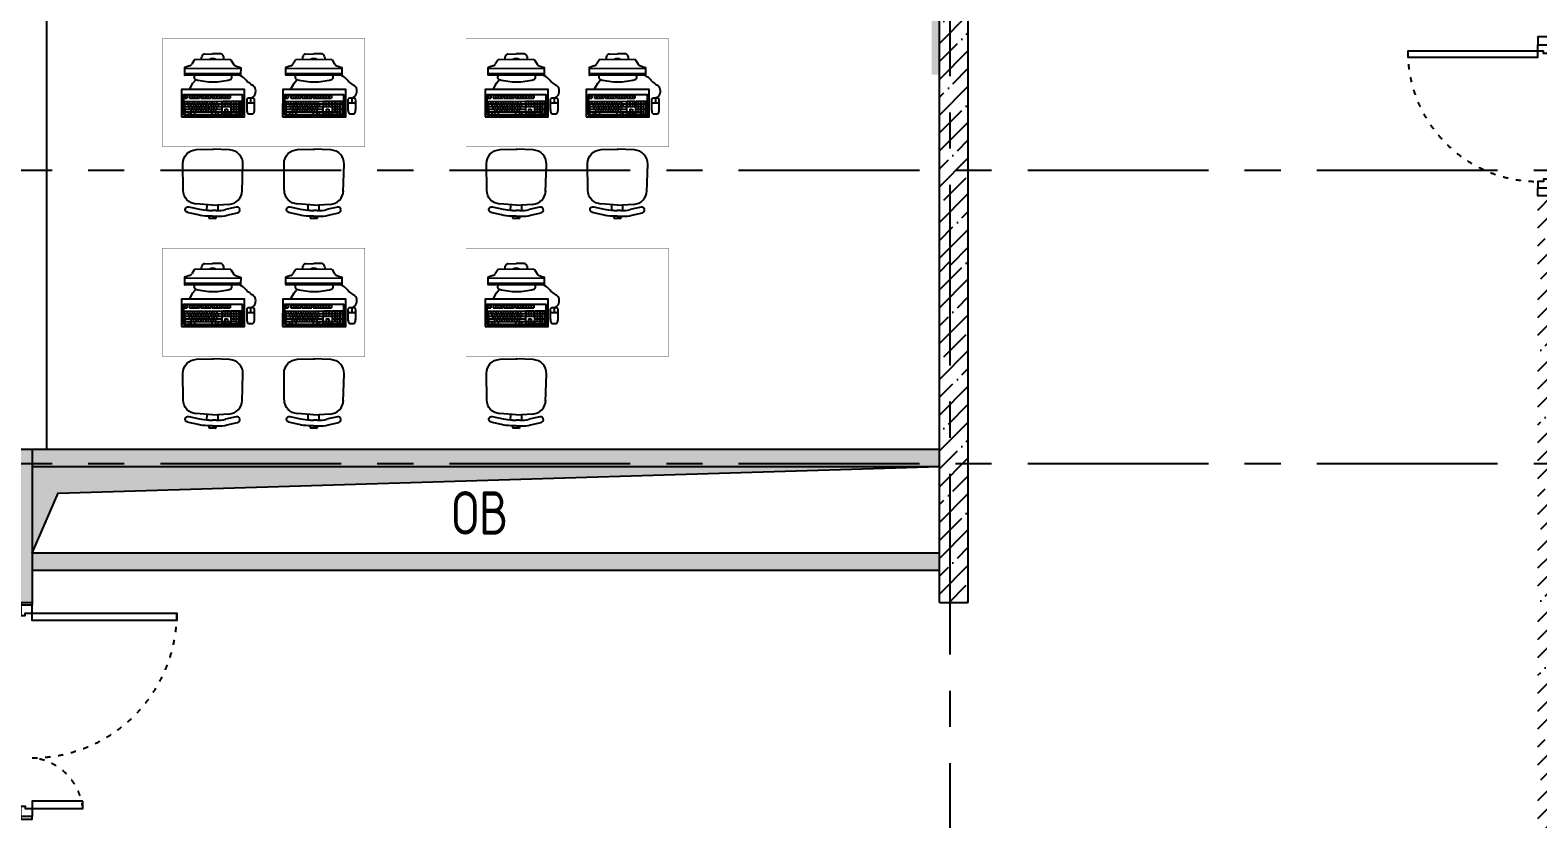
# Model space of a CAD drawing. Header units: millimetres. Extents: x -9318 to 9016603, y 0 to 838141.
# Drawn here: x 70367 to 80797, y 518666 to 524120 of the extents above; entities that cross this region are included whole.
import ezdxf
from ezdxf import colors
from ezdxf.entities.mleader import LeaderData, LeaderLine
from ezdxf.math import Vec2, Vec3

# ---------------------------------------------------------------- set-up
doc = ezdxf.new("R2010")
doc.units = ezdxf.units.MM
doc.linetypes.add('ACAD_ISO03W100', pattern=[30, 12, -18])
doc.linetypes.add('CENTER', pattern=[2, 1.25, -0.25, 0.25, -0.25])
doc.layers.add('ТХ_мебель передв', color=250, linetype='Continuous', lineweight=13)
doc.styles.add('ICOCPEUR', font='isocpeur.ttf')
doc.styles.add('ISOCPEUR', font='isocpeur.ttf', dxfattribs={"width": 0.7})
pattern_1 = [(45, (-887755.71, 621612.85), (-123.743687, 123.743687), []), (45, (-887631.97, 621612.85), (-123.743687, 123.743687), [218.75, -43.75, 0, -43.75])]
pattern_2 = [(50, (-131178.52, 456407.27), (215.17805, -18.82564), [22.5, -247.5]), (355, (-131178.52, 456407.27), (-41.6254, 225.65764), [18, -198]), (100.45144, (-131160.59, 456405.7), (173.55265, 206.832), [19.12206, -210.34263]), (46.1842, (-131178.52, 456467.27), (320.1724, -49.6558), [33.75, -371.25]), (96.63564, (-131151.84, 456463.14), (280.3986, 292.2356), [28.6831, -315.51413]), (351.18416, (-131178.52, 456467.27), (280.3986, 292.2356), [27, -297]), (21, (-131148.52, 456452.27), (179.07212, -120.78567), [22.5, -247.5]), (326, (-131148.52, 456452.27), (72.9946, 217.54501), [18, -198]), (71.45144, (-131133.6, 456442.2), (252.06671, 96.75935), [19.12206, -210.34263]), (37.5, (-131178.52, 456407.274), (3.647957, 99.868156), [0, -195.6, 0, -201, 0, -198.75]), (7.5, (-131178.52, 456407.27), (78.92086, 118.323514), [0, -114.6, 0, -191.1, 0, -75.75]), (327.5, (-131245.42, 456407.274), (160.14673, -6.766462), [0, -75, 0, -234, 0, -310.5]), (317.5, (-131275.42, 456407.27), (174.95585, 30.031495), [0, -97.5, 0, -155.4, 0, -220.5])]

# ---------------------------------------------------------------- blocks, each defined once
blk = doc.blocks.new('*U901')
at = {"color": 8}
blk.add_lwpolyline([(-100, 80), (-100, 980), (-140, 980), (-140, 80)], close=True, dxfattribs=at)
for points in [[(-1100, 0), (-1100, 80), (-1045, 80), (-1045, 0), (-1100, 0)], [(-1045, 80), (-1045, 0), (-985, 0), (-985, 40), (-1000, 40), (-1000, 80), (-1045, 80)], [(-55, 80), (-55, 0), (-115, 0), (-115, 40), (-100, 40), (-100, 80), (-55, 80)], [(0, 0), (0, 80), (-55, 80), (-55, 0), (0, 0)]]:
    blk.add_lwpolyline(points, dxfattribs=at)
at = {"color": 8, "linetype": 'ACAD_ISO03W100', "ltscale": 3}
blk.add_arc((-100, 80), 900, 90, 180, dxfattribs=at)
blk = doc.blocks.new('Полуторная_на лестницу')
at = {"color": 8}
for points in [[(75, 80), (75, 1080), (125, 1080), (125, 80)], [(1375, 430), (1375, 80), (1425, 80), (1425, 430)]]:
    blk.add_lwpolyline(points, close=True, dxfattribs=at)
for points in [[(0, 0), (0, 80), (20, 80), (20, 0), (0, 0)], [(20, 80), (20, 0), (90, 0), (90, 30), (75, 30), (75, 80), (20, 80)], [(1480, 80), (1480, 0), (1410, 0), (1410, 30), (1425, 30), (1425, 80), (1480, 80)], [(1500, 0), (1500, 80), (1480, 80), (1480, 0), (1500, 0)]]:
    blk.add_lwpolyline(points, dxfattribs=at)
at = {"color": 8, "linetype": 'ACAD_ISO03W100', "ltscale": 3}
for centre, radius, start, end in [((75, 80), 1000, 0, 90), ((1465, 40), 392, 95.9075, 174.0925)]:
    blk.add_arc(centre, radius, start, end, dxfattribs=at)
blk = doc.blocks.new('_DotSmall')
at = {"color": 8, "linetype": 'ByBlock', "const_width": 0.5}
blk.add_lwpolyline([(-0.0625, 0, 1), (0.0625, 0, 1)], format="xyb", close=True, dxfattribs=at)
blk = doc.blocks.new('У195')
at = {"layer": 'ТХ_мебель передв', "color": 8, "const_width": 2}
blk.add_lwpolyline([(168259, 78382), (169009, 78382), (169009, 76982), (168259, 76982)], close=True, dxfattribs=at)
blk = doc.blocks.new('стуо без подлокот')
at = {"color": 8, "extrusion": (-5.44802e-05, 0.000471638, 1)}
for p, q in [((-8645, 20682, 0), (-8627, 20756, 0)), ((-8603, 20770, 0), (-8602, 20770, 0)), ((-8474, 20785, 0), (-8288, 20787, 0)), ((-8588, 20746, 0), (-8606, 20672, 0)), ((-8577, 20581, 0), (-8569, 20694, 0)), ((-8193, 20693, 0), (-8189, 20575, 0)), ((-8669, 20558, 0), (-8669, 20606, 0)), ((-8668, 20606, 0), (-8669, 20558, 0)), ((-8654, 20558, 0), (-8669, 20558, 0)), ((-8654, 20606, 0), (-8668, 20606, 0)), ((-8654, 20582, 0), (-8653, 20617, 0)), ((-8654, 20582, 0), (-8654, 20606, 0)), ((-8654, 20582, 0), (-8654, 20558, 0)), ((-8654, 20582, 0), (-8654, 20548, 0)), ((-8615, 20606, 0), (-8615, 20581, 0)), ((-8615, 20557, 0), (-8615, 20582, 0)), ((-8614, 20620, 0), (-8574, 20619, 0)), ((-8577, 20582), (-8571, 20469, 0)), ((-8195, 20464, 0), (-8189, 20582, 0)), ((-8647, 20482, 0), (-8630, 20408, 0)), ((-8615, 20543, 0), (-8575, 20543, 0)), ((-8591, 20417, 0), (-8608, 20492, 0)), ((-8606, 20393, 0), (-8605, 20394, 0)), ((-8484, 20377, 0), (-8294, 20371, 0))]:
    blk.add_line(p, q, dxfattribs=at)
at = {"color": 8, "extrusion": (5.44802e-05, -0.000471638, -1)}
for centre, major_axis, start_param, end_param in [((-8608, 20751, 0), (12.7, 14.6, 0), 4.240369, 5.829345), ((-8607, 20751, 0), (12.7, 14.6, 0), -0.45384, 1.098777), ((-8473, 20688, 0), (63.4, 73.1, 0), 4.061153, 5.558057), ((-8290, 20690, 0), (63.4, 73.1, 0), -0.725128, 0.826554), ((-8363, 20612, 0), (-219, 190, 0), 5.584367, 5.811166), ((-8325, 20602, 0), (190, 219, 0), 4.01357, 4.240369)]:
    blk.add_ellipse(centre, major_axis=major_axis, ratio=1, start_param=start_param, end_param=end_param, dxfattribs=at)
at = {"color": 8, "extrusion": (-5.44802e-05, 0.000471638, 1)}
for centre, major_axis, start_param, end_param in [((-8364, 20547, 0), (-222, -187, 0), 5.584367, 5.811166), ((-8325, 20557, 0), (187, -222, 0), 4.01357, 4.240369), ((-8475, 20473, 0), (62.2, -74.2, 0), 4.061153, 5.558057), ((-8292, 20468, 0), (62.2, -74.2, 0), -0.725128, 0.826554), ((-8611, 20412, 0), (12.4, -14.8, 0), 4.240369, 5.829345), ((-8610, 20412, 0), (12.4, -14.8, 0), -0.45384, 1.098777)]:
    blk.add_ellipse(centre, major_axis=major_axis, ratio=1, start_param=start_param, end_param=end_param, dxfattribs=at)
blk = doc.blocks.new('ПК-2')
at = {"color": 8, "extrusion": (6.19742e-05, -0.000470712, 1)}
for p, q in [((7036200, 1186830, 95), (7036150, 1186830, 95)), ((7036158, 1186441, 95), (7036157, 1186830, 95)), ((7036194, 1186441, 95), (7036193, 1186830, 95)), ((7035967, 1186828, 95), (7035877, 1186827, 95)), ((7035877, 1186827, 95), (7035878, 1186571, 95)), ((7035895, 1186827, 95), (7035896, 1186571, 95)), ((7035913, 1186828, 95), (7035914, 1186571, 95)), ((7035931, 1186828, 95), (7035932, 1186571, 95)), ((7035949, 1186828, 95), (7035950, 1186571, 95)), ((7035967, 1186828, 95), (7035968, 1186571, 95)), ((7036008, 1186828, 95), (7035990, 1186828, 95)), ((7036149, 1186443, 95), (7036148, 1186828, 95)), ((7036212, 1186795, 95), (7036202, 1186828, 95)), ((7036253, 1186762, 95), (7036224, 1186780, 95)), ((7036256, 1186513, 95), (7036255, 1186758, 95)), ((7036294, 1186692, 95), (7036295, 1186635, 95)), ((7036295, 1186579, 95), (7036295, 1186635, 95)), ((7035878, 1186566, 95), (7035878, 1186512, 95)), ((7035896, 1186566, 95), (7035896, 1186512, 95)), ((7035914, 1186549, 95), (7035914, 1186531, 95)), ((7035932, 1186567, 95), (7035932, 1186513, 95)), ((7035950, 1186567, 95), (7035950, 1186513, 95)), ((7035968, 1186567, 95), (7035968, 1186513, 95)), ((7035878, 1186508, 95), (7035878, 1186436, 95)), ((7035878, 1186436, 95), (7035968, 1186436, 95)), ((7035896, 1186508, 95), (7035896, 1186454, 95)), ((7035914, 1186508, 95), (7035914, 1186436, 95)), ((7035932, 1186508, 95), (7035932, 1186454, 95)), ((7035950, 1186508, 95), (7035950, 1186436, 95)), ((7035968, 1186508, 95), (7035968, 1186436, 95)), ((7036201, 1186441, 95), (7036151, 1186441, 95)), ((7036213, 1186476, 95), (7036203, 1186443, 95)), ((7036254, 1186509, 95), (7036224, 1186491, 95))]:
    blk.add_line(p, q, dxfattribs=at)
at = {"color": 8, "extrusion": (6.19742e-05, -0.000470712, 1), "elevation": -28}
for points in [[(7035859, 1186850), (7035860, 1186414), (7036049, 1186414), (7036048, 1186850)], [(7035873, 1186837), (7035873, 1186427), (7036013, 1186427), (7036012, 1186837)]]:
    blk.add_lwpolyline(points, close=True, dxfattribs=at)
for points in [[(7035895, 1186802), (7035877, 1186802)], [(7035895, 1186785), (7035877, 1186785)], [(7035895, 1186759), (7035877, 1186759)], [(7035913, 1186785), (7035895, 1186785)], [(7035913, 1186768), (7035895, 1186768)], [(7035913, 1186751), (7035895, 1186751)], [(7035913, 1186734), (7035895, 1186734)], [(7035931, 1186797), (7035913, 1186797)], [(7035931, 1186779), (7035913, 1186779)], [(7035931, 1186762), (7035913, 1186762)], [(7035931, 1186745), (7035913, 1186745)], [(7035931, 1186728), (7035913, 1186728)], [(7035949, 1186802), (7035931, 1186802)], [(7035949, 1186785), (7035931, 1186785)], [(7035949, 1186768), (7035931, 1186768)], [(7035949, 1186751), (7035931, 1186751)], [(7035949, 1186734), (7035931, 1186734)], [(7035967, 1186811), (7035949, 1186811)], [(7035967, 1186794), (7035949, 1186794)], [(7035967, 1186776), (7035949, 1186776)], [(7035967, 1186759), (7035949, 1186759)], [(7035967, 1186742), (7035949, 1186742)], [(7035967, 1186725), (7035949, 1186725)], [(7035990, 1186828), (7035990, 1186811)], [(7036008, 1186811), (7035990, 1186811)], [(7035990, 1186794), (7035990, 1186725)], [(7036008, 1186794), (7035990, 1186794)], [(7036008, 1186777), (7035990, 1186776)], [(7036008, 1186759), (7035990, 1186759)], [(7036008, 1186742), (7035990, 1186742)], [(7036008, 1186725), (7035990, 1186725)], [(7036008, 1186828), (7036008, 1186811)], [(7036008, 1186794), (7036008, 1186725)], [(7036048, 1186795), (7036093, 1186771), (7036117, 1186752)], [(7035895, 1186640), (7035877, 1186639)], [(7035913, 1186716), (7035895, 1186716)], [(7035913, 1186699), (7035895, 1186699)], [(7035913, 1186682), (7035895, 1186682)], [(7035913, 1186665), (7035895, 1186665)], [(7035913, 1186648), (7035895, 1186648)], [(7035913, 1186631), (7035895, 1186631)], [(7035931, 1186711), (7035913, 1186711)], [(7035931, 1186694), (7035913, 1186694)], [(7035931, 1186677), (7035913, 1186677)], [(7035931, 1186660), (7035913, 1186660)], [(7035931, 1186643), (7035913, 1186643)], [(7035932, 1186626), (7035914, 1186626)], [(7035949, 1186717), (7035931, 1186717)], [(7035949, 1186699), (7035931, 1186699)], [(7035949, 1186682), (7035931, 1186682)], [(7035949, 1186665), (7035931, 1186665)], [(7035949, 1186648), (7035931, 1186648)], [(7035949, 1186631), (7035931, 1186631)], [(7035967, 1186708), (7035949, 1186708)], [(7035967, 1186691), (7035949, 1186691)], [(7035967, 1186674), (7035949, 1186674)], [(7035967, 1186657), (7035949, 1186657)], [(7035967, 1186640), (7035949, 1186640)], [(7035968, 1186623), (7035950, 1186623)], [(7035990, 1186717), (7035990, 1186648)], [(7036008, 1186717), (7035990, 1186717)], [(7036008, 1186700), (7035990, 1186700)], [(7036008, 1186682), (7035990, 1186682)], [(7036008, 1186665), (7035990, 1186665)], [(7036008, 1186648), (7035990, 1186648)], [(7035990, 1186640), (7035990, 1186571)], [(7036008, 1186640), (7035990, 1186640)], [(7036008, 1186623), (7035990, 1186623)], [(7036008, 1186717), (7036008, 1186648)], [(7036008, 1186640), (7036008, 1186571)], [(7035896, 1186614), (7035878, 1186614)], [(7035896, 1186597), (7035878, 1186597)], [(7035968, 1186571), (7035878, 1186571)], [(7035896, 1186567), (7035878, 1186567)], [(7035914, 1186549), (7035878, 1186549)], [(7035914, 1186531), (7035878, 1186531)], [(7035914, 1186614), (7035896, 1186614)], [(7035932, 1186608), (7035914, 1186608)], [(7035950, 1186614), (7035932, 1186614)], [(7035950, 1186597), (7035932, 1186597)], [(7035968, 1186567), (7035932, 1186567)], [(7035968, 1186549), (7035932, 1186549)], [(7035968, 1186531), (7035932, 1186531)], [(7035968, 1186605), (7035950, 1186605)], [(7036008, 1186606), (7035990, 1186605)], [(7036008, 1186588), (7035990, 1186588)], [(7036008, 1186571), (7035990, 1186571)], [(7035990, 1186567), (7035990, 1186513)], [(7036008, 1186567), (7035990, 1186567)], [(7036008, 1186549), (7035990, 1186549)], [(7036008, 1186531), (7035990, 1186531)], [(7036008, 1186567), (7036008, 1186513)], [(7035896, 1186513), (7035878, 1186513)], [(7035968, 1186508), (7035878, 1186508)], [(7035968, 1186472), (7035878, 1186472)], [(7035968, 1186454), (7035878, 1186454)], [(7035968, 1186490), (7035896, 1186490)], [(7035968, 1186513), (7035932, 1186513)], [(7036008, 1186513), (7035990, 1186513)], [(7036008, 1186513), (7035990, 1186513)], [(7035990, 1186372), (7035957, 1186372)]]:
    blk.add_lwpolyline(points, dxfattribs=at)
for points in [[(7035990, 1186372, 0.397637), (7036050, 1186338, 0.110351), (7036067, 1186345, 0.08312), (7036080, 1186362, 0.014729), (7036105, 1186395, 0.170175), (7036149, 1186454, -0.037673)], [(7035968, 1186399, 0.114539), (7035964, 1186398, 0.103755), (7035960, 1186395, 0.091433), (7035958, 1186390, 0.084292), (7035957, 1186385), (7035957, 1186358, 0.084292), (7035958, 1186353, 0.091433), (7035960, 1186349, 0.103755), (7035964, 1186346, 0.114539), (7035968, 1186345, 0.114539)]]:
    blk.add_lwpolyline(points, format="xyb", dxfattribs=at)
blk.add_lwpolyline([(7035882, 1186385), (7035882, 1186358, 0.19919), (7035884, 1186354, 0.098412), (7035891, 1186348, 0.055653), (7035901, 1186346, 0.042416), (7035915, 1186345), (7035979, 1186345, 0.114539), (7035983, 1186346, 0.103755), (7035987, 1186349, 0.091433), (7035989, 1186353, 0.084292), (7035990, 1186358), (7035990, 1186385, 0.084292), (7035989, 1186390, 0.091433), (7035986, 1186395, 0.103755), (7035983, 1186398, 0.114539), (7035978, 1186399), (7035914, 1186399, 0.042416), (7035901, 1186397, 0.055653), (7035891, 1186395, 0.098412), (7035884, 1186389, 0.19919)], format="xyb", close=True, dxfattribs=at)
at = {"color": 8, "extrusion": (6.19742e-05, -0.000470712, 1)}
for centre, radius, start, end in [((7036150, 1186828, -28), 1.8, 90.1091, 180.1091), ((7036200, 1186828, -28), 1.8, 0.1091, 90.1091), ((7036579, 1186631, -28), 477, 165.3648, 179.8791), ((7036134, 1186746, -28), 18, 82.9331, 161.3058), ((7036116, 1186601, -28), 164, 78.7654, 82.9331), ((7036238, 1186803, -28), 27, 197.1145, 238.1415), ((7036251, 1186758, -28), 4.5, 0.1091, 59.6301), ((7036579, 1186635, -28), 477, 180.3391, 194.8534), ((7036293, 1186966, -28), 256, 261.5096, 266.4787), ((7036229, 1186635, -28), 33.8, 322.7271, 37.4911), ((7036276, 1186692, -28), 18, 0.1091, 86.4787), ((7036295, 1186305, -28), 256, 93.7395, 98.7086), ((7036277, 1186579, -28), 18, 273.7395, 0.1091), ((7036135, 1186519, -28), 18, 198.9124, 277.2851), ((7036116, 1186664, -28), 164, 277.2851, 281.4528), ((7036151, 1186443, -28), 1.8, 180.1091, 270.1091), ((7036201, 1186443, -28), 1.8, 270.1091, 0.1091), ((7036239, 1186468, -28), 27, 122.0766, 163.1037), ((7036251, 1186513, -28), 4.5, 300.5881, 0.1091)]:
    blk.add_arc(centre, radius, start, end, dxfattribs=at)

msp = doc.modelspace()

# ---------------------------------------------------------------- hatches: boundary and pattern name
at = {"ltscale": 100}
h = msp.add_hatch(dxfattribs=at)
h.set_pattern_fill('ANSI35', color=256, scale=700)
h.set_pattern_definition(pattern_1)
h.paths.add_polyline_path([(70282.04, 538892.96), (70082.04, 538892.96), (70082.04, 521222.96), (63732.1, 521222.96), (63732.1, 521022.96), (63932.1, 521022.96), (70082.1, 521022.96), (70082.1, 520162.96), (70382.1, 520162.96), (70382.1, 521222.96), (70282.1, 521222.96)])
h = msp.add_hatch(dxfattribs=at)
h.set_pattern_fill('ANSI35', color=256, scale=700)
h.set_pattern_definition([(45, (-897545.71, 618722.85), (-123.743687, 123.743687), []), (45, (-897421.97, 618722.85), (-123.743687, 123.743687), [218.75, -43.75, 0, -43.75])])
h.paths.add_polyline_path([(76857.1, 527067.96), (76657.1, 527067.96), (76657.1, 522500.54), (76857.1, 522500.54)])
h = msp.add_hatch(color=256)
h.dxf.hatch_style = 1
h.paths.add_polyline_path([(76604.23, 523812.92), (76657.17, 523812.92), (76657.17, 525011.66), (76604.23, 525011.66)])
h = msp.add_hatch(dxfattribs=at)
h.set_pattern_fill('ANSI35', color=256, scale=700)
h.set_pattern_definition(pattern_1)
h.paths.add_polyline_path([(84752.1, 518062.96), (80997.1, 518062.96), (80997.1, 522974.08), (80797.1, 522974.08), (80797.1, 518062.96), (76857.1, 518062.96), (76857.1, 517862.96), (84752.1, 517862.96)])
h = msp.add_hatch(dxfattribs=at)
h.set_pattern_fill('ANSI35', color=256, scale=700)
h.set_pattern_definition([(45, (-897545.71, 614172.85), (-123.743687, 123.743687), []), (45, (-897421.97, 614172.85), (-123.743687, 123.743687), [218.75, -43.75, 0, -43.75])])
h.paths.add_polyline_path([(76857.1, 522517.96), (76657.1, 522517.96), (76657.1, 520162.96), (76857.1, 520162.96)])
h = msp.add_hatch(dxfattribs=at)
h.set_pattern_fill('AR-CONC', color=256, scale=30)
h.set_pattern_definition(pattern_2)
h.paths.add_polyline_path([(76657.45, 521222.96), (70382.1, 521222.96), (70382.1, 521102.96), (76657.1, 521103.8), (76656.74, 521102.96)])
h = msp.add_hatch(dxfattribs=at)
h.set_pattern_fill('ANSI31', color=256)
h.set_pattern_definition([(45, (-131178.51863, 456407.27439), (-0.08838834765, 0.08838834765), [])])
h.paths.add_polyline_path([(76657.1, 521102.96), (70382.1, 521102.96), (70382.1, 520502.96), (70560.29, 520918.8)])
h = msp.add_hatch(dxfattribs=at)
h.set_pattern_fill('AR-CONC', color=256, scale=30)
h.set_pattern_definition(pattern_2)
h.paths.add_polyline_path([(76657.45, 520502.96), (70382.1, 520502.96), (70382.1, 520382.96), (76657.1, 520383.8), (76656.74, 520382.96)])

# ---------------------------------------------------------------- linework, layer by layer
at = {"linetype": 'CENTER', "ltscale": 1000}
for p, q in [((76732.1, 509801.69), (76732.1, 539184.22)), ((51268.34, 523152.96), (134865.51, 523152.96)), ((51268.34, 521122.96), (134865.51, 521122.96))]:
    msp.add_line(p, q, dxfattribs=at)
at = {"ltscale": 100}
for p, q in [((70482.1, 521222.96), (70482.1, 529547.96)), ((76657.1, 520162.96), (76657.1, 527067.96)), ((76857.1, 520162.96), (76857.1, 527067.96)), ((70282.1, 521222.96), (70382.1, 521222.96)), ((70382.1, 521222.96), (70382.1, 520162.96)), ((70082.1, 520162.96), (70382.1, 520162.96)), ((76657.1, 520162.96), (76857.1, 520162.96))]:
    msp.add_line(p, q, dxfattribs=at)
for points in [[(70382.1, 521222.96), (76657.1, 521222.96)], [(70382.1, 521102.96), (76657.1, 521102.96)], [(70382.1, 520502.96), (70560.29, 520918.8), (76657.1, 521102.96)], [(76657.1, 520502.96), (70382.1, 520502.96)], [(76657.1, 520382.96), (70382.1, 520382.96)]]:
    msp.add_lwpolyline(points, dxfattribs=at)

# ---------------------------------------------------------------- block references
for name, p, rotation in [('У195', (149664.29, 355054.28), 90), ('У195', (151764.29, 355054.28), 90), ('*U901', (80877.1, 524074.08), 90.00000000000001), ('ПК-2', (1244866.48, -6514585.75, -94.96), 89.89091805478239), ('ПК-2', (1245566.48, -6514585.75, -94.96), 89.89091805478239), ('ПК-2', (1246966.48, -6514585.75, -94.96), 89.89091805478239), ('ПК-2', (1247666.48, -6514585.75, -94.96), 89.89091805478239), ('стуо без подлокот', (92210.33, 531487.34, -0.02), 90), ('стуо без подлокот', (92910.33, 531487.34, -0.02), 90), ('стуо без подлокот', (94310.33, 531487.34, -0.02), 90), ('стуо без подлокот', (95010.33, 531487.34, -0.02), 90), ('У195', (149664.29, 353604.28), 90), ('У195', (151764.29, 353604.28), 90), ('ПК-2', (1244866.48, -6516035.75, -94.96), 89.89091805478239), ('ПК-2', (1245566.48, -6516035.75, -94.96), 89.89091805478239), ('ПК-2', (1246966.48, -6516035.75, -94.96), 89.89091805478239), ('стуо без подлокот', (92210.33, 530037.34, -0.02), 90), ('стуо без подлокот', (92910.33, 530037.34, -0.02), 90), ('стуо без подлокот', (94310.33, 530037.34, -0.02), 90), ('Полуторная_на лестницу', (70302.1, 520162.96), 270)]:
    msp.add_blockref(name, p, dxfattribs=dict(rotation=rotation))

# ---------------------------------------------------------------- texts
at = {"ltscale": 100, "insert": (73477.85, 520781.78), "char_height": 300, "attachment_point": 5, "line_spacing_factor": 0.7, "style": 'ICOCPEUR'}
msp.add_mtext('\\A1;{\\W0.8;ОВ}', dxfattribs=at)

# ---------------------------------------------------------------- leaders
ml = msp.add_multileader_mtext('Standard')
ml.set_content('+13,200', color=8, style='ISOCPEUR')
ml.set_leader_properties(color=8, linetype='Continuous', lineweight=-1)
ml.set_arrow_properties(name='DOTSMALL')
ml.build(insert=Vec2(0, 0))
ml.multileader.update_dxf_attribs({"has_text_frame": 1, "text_left_attachment_type": 4, "text_right_attachment_type": 4, "dogleg_length": 100, "arrow_head_size": 180})
ctx = ml.context
ctx.base_point, ctx.char_height, ctx.arrow_head_size, ctx.landing_gap_size, ctx.plane_origin = Vec3(93068.63, 826103.47), 250, 180, 50, Vec3(90907.41, 825512.23)
ctx.left_attachment, ctx.right_attachment = 4, 4
notes = []
notes.append((ctx, [(0, (0, 0, 0), (0, 0), (1, 0), 1, [])]))
ctx.mtext.insert, ctx.mtext.width, ctx.mtext.line_spacing_style, ctx.mtext.flow_direction = Vec3(93118.63, 826436.81), 852.697, 2, 5
ml = msp.add_multileader_mtext('Standard')
ml.set_content('+11,550', color=8, style='ISOCPEUR')
ml.set_leader_properties(color=8, linetype='Continuous', lineweight=-1)
ml.set_arrow_properties(name='DOTSMALL')
ml.build(insert=Vec2(0, 0))
ml.multileader.update_dxf_attribs({"has_text_frame": 1, "text_left_attachment_type": 4, "text_right_attachment_type": 4, "dogleg_length": 100, "arrow_head_size": 180})
ctx = ml.context
ctx.base_point, ctx.char_height, ctx.arrow_head_size, ctx.landing_gap_size, ctx.plane_origin = Vec3(88068.63, 825358.47), 250, 180, 50, Vec3(85907.41, 824767.23)
ctx.left_attachment, ctx.right_attachment = 4, 4
notes.append((ctx, [(0, (0, 0, 0), (0, 0), (1, 0), 1, [])]))
ctx.mtext.insert, ctx.mtext.width, ctx.mtext.line_spacing_style, ctx.mtext.flow_direction = Vec3(88118.63, 825691.81), 852.697, 2, 5
ml = msp.add_multileader_mtext('Standard')
ml.set_content('+13,700', color=8, style='ISOCPEUR')
ml.set_leader_properties(color=8, linetype='Continuous', lineweight=-1)
ml.set_arrow_properties(name='DOTSMALL')
ml.build(insert=Vec2(0, 0))
ml.multileader.update_dxf_attribs({"has_text_frame": 1, "text_left_attachment_type": 4, "text_right_attachment_type": 4, "dogleg_length": 100, "arrow_head_size": 180})
ctx = ml.context
ctx.base_point, ctx.char_height, ctx.arrow_head_size, ctx.landing_gap_size, ctx.plane_origin = Vec3(118053.07, 658154.33), 250, 180, 50, Vec3(117803.7, 657493.51)
ctx.left_attachment, ctx.right_attachment = 4, 4
notes.append((ctx, [(0, (0, 0, 0), (0, 0), (1, 0), 1, [])]))
ctx.mtext.insert, ctx.mtext.width, ctx.mtext.line_spacing_style, ctx.mtext.flow_direction = Vec3(118103.07, 658487.66), 852.697, 2, 5
ml = msp.add_multileader_mtext('Standard')
ml.set_content('+13,700', color=8, style='ISOCPEUR')
ml.set_leader_properties(color=8, linetype='Continuous', lineweight=-1)
ml.set_arrow_properties(name='DOTSMALL')
ml.build(insert=Vec2(0, 0))
ml.multileader.update_dxf_attribs({"has_text_frame": 1, "text_left_attachment_type": 4, "text_right_attachment_type": 4, "dogleg_length": 100, "arrow_head_size": 180})
ctx = ml.context
ctx.base_point, ctx.char_height, ctx.arrow_head_size, ctx.landing_gap_size, ctx.plane_origin = Vec3(79585.57, 658000.47), 250, 180, 50, Vec3(77424.36, 657409.23)
ctx.left_attachment, ctx.right_attachment = 4, 4
notes.append((ctx, [(0, (0, 0, 0), (0, 0), (1, 0), 1, [])]))
ctx.mtext.insert, ctx.mtext.width, ctx.mtext.line_spacing_style, ctx.mtext.flow_direction = Vec3(79635.57, 658333.81), 852.697, 2, 5
ml = msp.add_multileader_mtext('Standard')
ml.set_content('+15,850', color=8, style='ISOCPEUR')
ml.set_leader_properties(color=8, linetype='Continuous', lineweight=-1)
ml.set_arrow_properties(name='DOTSMALL')
ml.build(insert=Vec2(0, 0))
ml.multileader.update_dxf_attribs({"has_text_frame": 1, "text_left_attachment_type": 4, "text_right_attachment_type": 4, "dogleg_length": 100, "arrow_head_size": 180})
ctx = ml.context
ctx.base_point, ctx.char_height, ctx.arrow_head_size, ctx.landing_gap_size, ctx.plane_origin = Vec3(78411.29, 652860.4), 250, 180, 50, Vec3(78329.9, 651149.71)
ctx.left_attachment, ctx.right_attachment = 4, 4
notes.append((ctx, [(0, (0, 0, 0), (0, 0), (1, 0), 1, [])]))
ctx.mtext.insert, ctx.mtext.width, ctx.mtext.defined_height, ctx.mtext.line_spacing_style, ctx.mtext.flow_direction = Vec3(78461.29, 653193.74), 696.0353, 776.46, 2, 5
ml = msp.add_multileader_mtext('Standard')
ml.set_content('+15,850', color=8, style='ISOCPEUR')
ml.set_leader_properties(color=8, linetype='Continuous', lineweight=-1)
ml.set_arrow_properties(name='DOTSMALL')
ml.build(insert=Vec2(0, 0))
ml.multileader.update_dxf_attribs({"has_text_frame": 1, "text_left_attachment_type": 4, "text_right_attachment_type": 4, "dogleg_length": 100, "arrow_head_size": 180})
ctx = ml.context
ctx.base_point, ctx.char_height, ctx.arrow_head_size, ctx.landing_gap_size, ctx.plane_origin = Vec3(116043.29, 652621.27), 250, 180, 50, Vec3(116522.41, 649668.82)
ctx.left_attachment, ctx.right_attachment = 4, 4
notes.append((ctx, [(0, (0, 0, 0), (0, 0), (1, 0), 1, [])]))
ctx.mtext.insert, ctx.mtext.width, ctx.mtext.line_spacing_style, ctx.mtext.flow_direction = Vec3(116093.29, 652954.61), 852.697, 2, 5
ml = msp.add_multileader_mtext('Standard')
ml.set_content('+9,800', color=8, style='ISOCPEUR')
ml.set_leader_properties(color=8, linetype='Continuous', lineweight=-1)
ml.set_arrow_properties(name='DOTSMALL')
ml.build(insert=Vec2(0, 0))
ml.multileader.update_dxf_attribs({"has_text_frame": 1, "text_left_attachment_type": 4, "text_right_attachment_type": 4, "dogleg_length": 100, "arrow_head_size": 180})
ctx = ml.context
ctx.base_point, ctx.char_height, ctx.arrow_head_size, ctx.landing_gap_size, ctx.plane_origin = Vec3(118053.07, 538154.33), 250, 180, 50, Vec3(117803.7, 537493.51)
ctx.left_attachment, ctx.right_attachment = 4, 4
notes.append((ctx, [(0, (0, 0, 0), (0, 0), (1, 0), 1, [])]))
ctx.mtext.insert, ctx.mtext.width, ctx.mtext.line_spacing_style, ctx.mtext.flow_direction = Vec3(118103.07, 538487.66), 852.697, 2, 5
ml = msp.add_multileader_mtext('Standard')
ml.set_content('+9,800', color=8, style='ISOCPEUR')
ml.set_leader_properties(color=8, linetype='Continuous', lineweight=-1)
ml.set_arrow_properties(name='DOTSMALL')
ml.build(insert=Vec2(0, 0))
ml.multileader.update_dxf_attribs({"has_text_frame": 1, "text_left_attachment_type": 4, "text_right_attachment_type": 4, "dogleg_length": 100, "arrow_head_size": 180})
ctx = ml.context
ctx.base_point, ctx.char_height, ctx.arrow_head_size, ctx.landing_gap_size, ctx.plane_origin = Vec3(79585.57, 538000.47), 250, 180, 50, Vec3(77424.36, 537409.23)
ctx.left_attachment, ctx.right_attachment = 4, 4
notes.append((ctx, [(0, (0, 0, 0), (0, 0), (1, 0), 1, [])]))
ctx.mtext.insert, ctx.mtext.width, ctx.mtext.line_spacing_style, ctx.mtext.flow_direction = Vec3(79635.57, 538333.81), 852.697, 2, 5
ml = msp.add_multileader_mtext('Standard')
ml.set_content('+11,750', color=8, style='ISOCPEUR')
ml.set_leader_properties(color=8, linetype='Continuous', lineweight=-1)
ml.set_arrow_properties(name='DOTSMALL')
ml.build(insert=Vec2(0, 0))
ml.multileader.update_dxf_attribs({"has_text_frame": 1, "text_left_attachment_type": 4, "text_right_attachment_type": 4, "dogleg_length": 100, "arrow_head_size": 180})
ctx = ml.context
ctx.base_point, ctx.char_height, ctx.arrow_head_size, ctx.landing_gap_size, ctx.plane_origin = Vec3(78411.29, 532860.4), 250, 180, 50, Vec3(78329.9, 531149.71)
ctx.left_attachment, ctx.right_attachment = 4, 4
notes.append((ctx, [(0, (0, 0, 0), (0, 0), (1, 0), 1, [])]))
ctx.mtext.insert, ctx.mtext.width, ctx.mtext.defined_height, ctx.mtext.line_spacing_style, ctx.mtext.flow_direction = Vec3(78461.29, 533193.74), 696.0353, 776.46, 2, 5
ml = msp.add_multileader_mtext('Standard')
ml.set_content('+11,750', color=8, style='ISOCPEUR')
ml.set_leader_properties(color=8, linetype='Continuous', lineweight=-1)
ml.set_arrow_properties(name='DOTSMALL')
ml.build(insert=Vec2(0, 0))
ml.multileader.update_dxf_attribs({"has_text_frame": 1, "text_left_attachment_type": 4, "text_right_attachment_type": 4, "dogleg_length": 100, "arrow_head_size": 180})
ctx = ml.context
ctx.base_point, ctx.char_height, ctx.arrow_head_size, ctx.landing_gap_size, ctx.plane_origin = Vec3(116043.29, 532621.27), 250, 180, 50, Vec3(116522.41, 529668.82)
ctx.left_attachment, ctx.right_attachment = 4, 4
notes.append((ctx, [(0, (0, 0, 0), (0, 0), (1, 0), 1, [])]))
ctx.mtext.insert, ctx.mtext.width, ctx.mtext.line_spacing_style, ctx.mtext.flow_direction = Vec3(116093.29, 532954.61), 852.697, 2, 5
ml = msp.add_multileader_mtext('Standard')
ml.set_content('\\pxsm1,qc;{\\C8;предусмотреть гигиенический душ}', color=7, style='ISOCPEUR')
ml.set_leader_properties(color=8, lineweight=25)
ml.build(insert=Vec2(0, 0))
ml.multileader.update_dxf_attribs({"text_left_attachment_type": 6, "text_right_attachment_type": 6, "dogleg_length": 150, "arrow_head_size": 225, "scale": 75})
ctx = ml.context
ctx.base_point, ctx.scale, ctx.char_height, ctx.arrow_head_size, ctx.landing_gap_size, ctx.plane_origin = Vec3(115994.81, 519870.6, -0.56), 75, 187.5, 225, 150, Vec3(146738.99, 509766.17, -0.56)
ctx.left_attachment, ctx.right_attachment, ctx.text_align_type = 6, 6, 1
notes.append((ctx, [(0, (1, 1, 0), (115844.81, 519870.6, -0.56), (1, 0), 150, [(1, [(114694.71, 519029.3, -0.56)], 0, [])])]))
ctx.mtext.insert, ctx.mtext.width, ctx.mtext.defined_height, ctx.mtext.alignment, ctx.mtext.line_spacing_factor, ctx.mtext.flow_direction = Vec3(117385.13, 520114.35, -0.56), 2623.5252, 2263.28, 2, 0.8, 5
for ctx, leaders in notes:
    for number, flags, end, landing, length, lines in leaders:
        leader = LeaderData()
        leader.index, (leader.has_last_leader_line, leader.has_dogleg_vector, leader.attachment_direction) = number, flags
        leader.last_leader_point, leader.dogleg_vector, leader.dogleg_length = Vec3(end), Vec3(landing), length
        for number, points, colour, breaks in lines:
            line = LeaderLine()
            line.index, line.vertices, line.color, line.breaks = number, Vec3.list(points), colors.encode_raw_color(colour), breaks
            leader.lines.append(line)
        ctx.leaders.append(leader)

doc.saveas('drawing.dxf')
